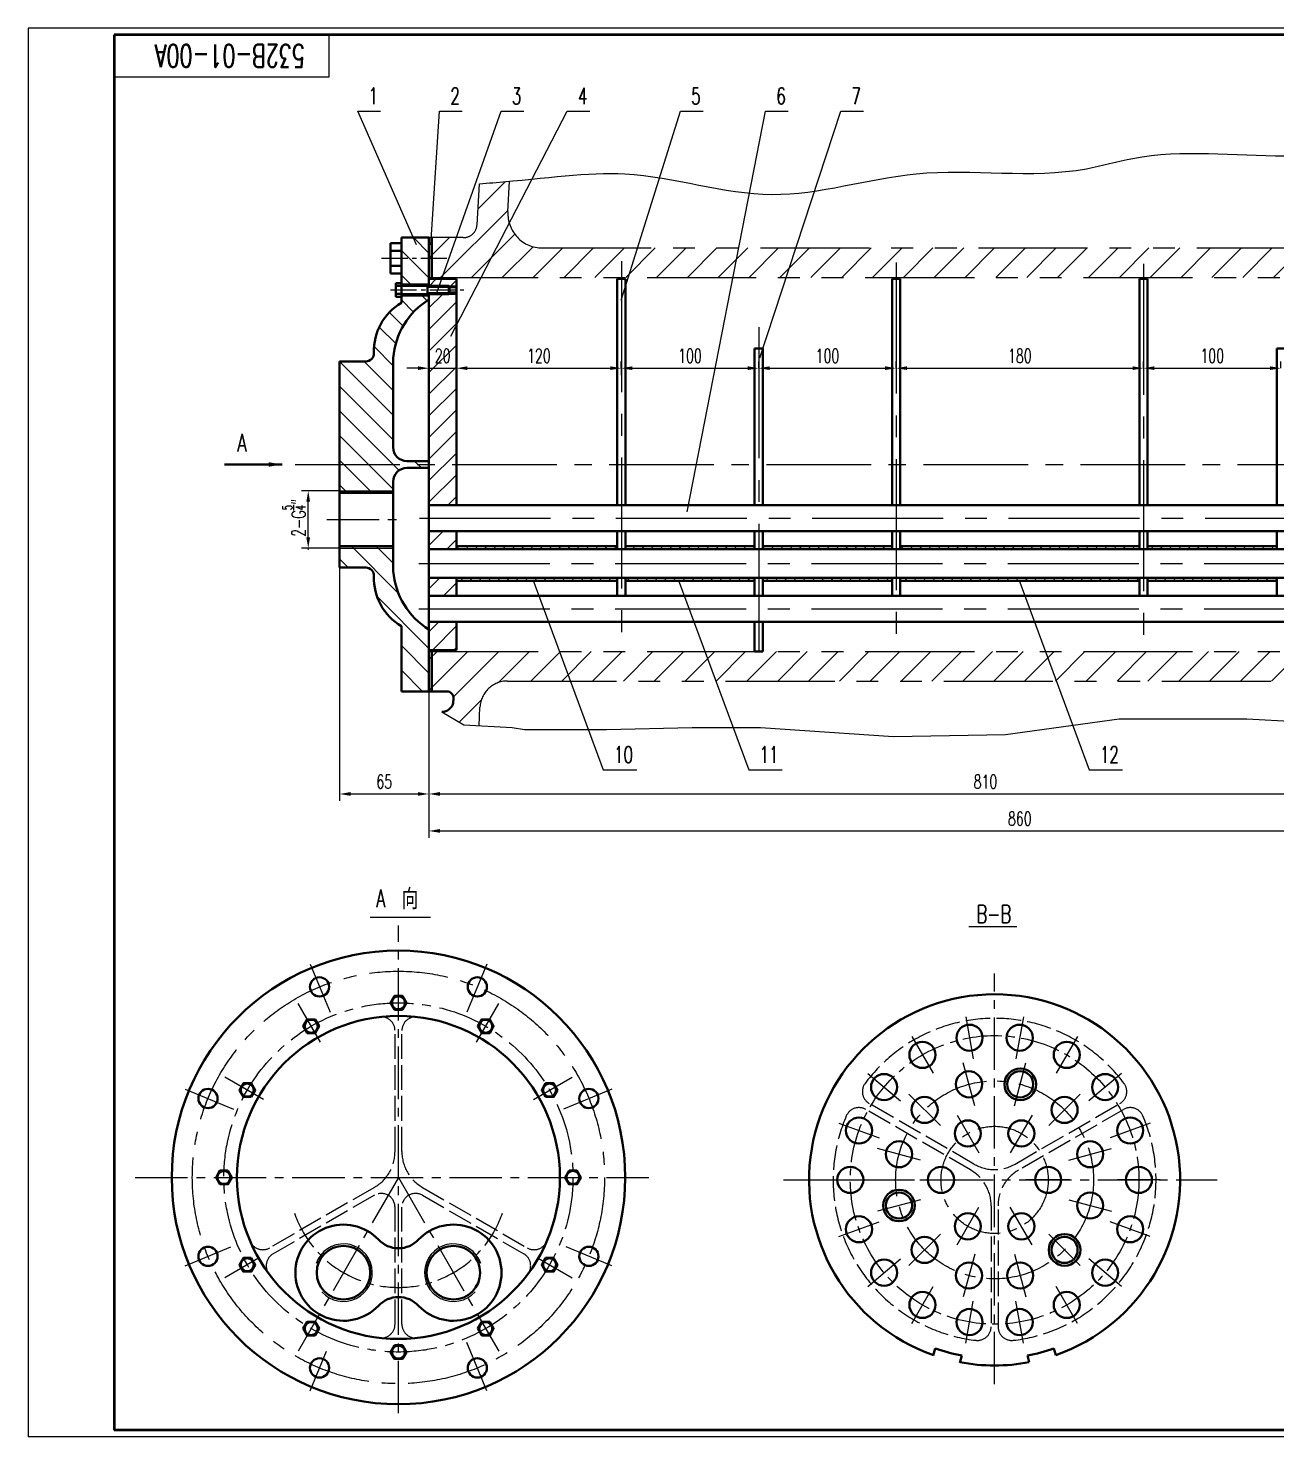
# Model space of a CAD drawing. Header units: millimetres. Extents: x 36544 to 37993, y 6966 to 7990.
# Drawn here: x 36544 to 37453, y 6966 to 7990 of the extents above; entities that cross this region are included whole.
import ezdxf

# ---------------------------------------------------------------- set-up
doc = ezdxf.new("R2010")
doc.units = ezdxf.units.MM
doc.header["$LTSCALE"] = 5
for name, pattern in [('ACAD_ISO02W100', [15, 12, -3]), ('CENTER2', [28.575, 19.05, -3.175, 3.175, -3.175]), ('PHANTOM2', [31.75, 15.875, -3.175, 3.175, -3.175, 3.175, -3.175])]:
    doc.linetypes.add(name, pattern=pattern)
doc.layers.get('0').update_dxf_attribs({"lineweight": 35})
for name, color, linetype, lineweight in [('双点划线', 4, 'PHANTOM2', 15), ('标注线', 5, 'Continuous', 15), ('点划线', 1, 'CENTER2', 15), ('细实线', 6, 'Continuous', 15), ('虚线', 3, 'ACAD_ISO02W100', 15)]:
    doc.layers.add(name, color=color, linetype=linetype, lineweight=lineweight)
doc.styles.get("Standard").update_dxf_attribs({"font": 'romans.shx', "width": 0.67})
doc.dimstyles.new('ISO-25', dxfattribs={"dimtxt": 10, "dimasz": 8, "dimexe": 5, "dimexo": 0, "dimgap": 4, "dimtad": 1, "dimdsep": 46, "dimtxsty": 'Standard', "dimcen": 2.5, "dimclrd": 256, "dimclre": 256, "dimclrt": 256, "dimadec": 0, "dimazin": 0, "dimtfac": 1, "dimtmove": 0, "dimatfit": 3, "dimfxl": 0, "dimlwd": -1, "dimlwe": -1, "dimarcsym": 0})
pattern_1 = [(315, (-581.025, -520.3294), (3.36759605, 3.36759605), [])]
pattern_2 = [(45, (-680.034, -435.316), (-7.857724, 7.857724), [])]

# ---------------------------------------------------------------- blocks, each defined once
blk = doc.blocks.new('*D29')
at = {"layer": 'Defpoints', "color": 0}
for p in [(36835.6, 7740.8), (36855.6, 7742.8), (36855.6, 7742.8)]:
    blk.add_point(p, dxfattribs=at)
at = {"layer": '标注线'}
for p, q in [((36835.6, 7740.8), (36835.6, 7747.8)), ((36855.6, 7742.8), (36855.6, 7747.8)), ((36827.6, 7742.8), (36819.6, 7742.8)), ((36835.6, 7742.8), (36855.6, 7742.8)), ((36863.6, 7742.8), (36871.6, 7742.8))]:
    blk.add_line(p, q, dxfattribs=at)
for points in [[(36827.6, 7744.2), (36827.6, 7741.5), (36835.6, 7742.8)], [(36863.6, 7744.2), (36863.6, 7741.5), (36855.6, 7742.8)]]:
    blk.add_solid(points, dxfattribs=at)
at = {"layer": '标注线', "insert": (36845.6, 7751.8), "char_height": 10, "attachment_point": 5}
blk.add_mtext('20', dxfattribs=at)
blk = doc.blocks.new('*D30')
at = {"layer": 'Defpoints', "color": 0}
for p in [(36855.6, 7742.8), (36975.6, 7742.8), (36975.6, 7742.8)]:
    blk.add_point(p, dxfattribs=at)
at = {"layer": '标注线'}
for p, q in [((36855.6, 7742.8), (36855.6, 7747.8)), ((36975.6, 7742.8), (36975.6, 7747.8)), ((36863.6, 7742.8), (36967.6, 7742.8))]:
    blk.add_line(p, q, dxfattribs=at)
for points in [[(36863.6, 7744.2), (36863.6, 7741.5), (36855.6, 7742.8)], [(36967.6, 7744.2), (36967.6, 7741.5), (36975.6, 7742.8)]]:
    blk.add_solid(points, dxfattribs=at)
at = {"layer": '标注线', "insert": (36915.6, 7751.8), "char_height": 10, "attachment_point": 5}
blk.add_mtext('120', dxfattribs=at)
blk = doc.blocks.new('*D31')
at = {"layer": 'Defpoints', "color": 0}
for p in [(36975.6, 7742.8), (37075.6, 7742.8), (37075.6, 7742.8)]:
    blk.add_point(p, dxfattribs=at)
at = {"layer": '标注线'}
for p, q in [((37075.6, 7742.8), (37075.6, 7747.8)), ((36975.6, 7742.8), (36975.6, 7737.8)), ((36983.6, 7742.8), (37067.6, 7742.8))]:
    blk.add_line(p, q, dxfattribs=at)
for points in [[(36983.6, 7744.2), (36983.6, 7741.5), (36975.6, 7742.8)], [(37067.6, 7744.2), (37067.6, 7741.5), (37075.6, 7742.8)]]:
    blk.add_solid(points, dxfattribs=at)
at = {"layer": '标注线', "insert": (37025.6, 7751.8), "char_height": 10, "attachment_point": 5}
blk.add_mtext('100', dxfattribs=at)
blk = doc.blocks.new('*D32')
at = {"layer": 'Defpoints', "color": 0}
for p in [(37075.6, 7742.8), (37175.6, 7742.8), (37175.6, 7742.8)]:
    blk.add_point(p, dxfattribs=at)
at = {"layer": '标注线'}
for p, q in [((37075.6, 7742.8), (37075.6, 7747.8)), ((37083.6, 7742.8), (37167.6, 7742.8)), ((37175.6, 7742.8), (37175.6, 7737.8))]:
    blk.add_line(p, q, dxfattribs=at)
for points in [[(37083.6, 7744.2), (37083.6, 7741.5), (37075.6, 7742.8)], [(37167.6, 7744.2), (37167.6, 7741.5), (37175.6, 7742.8)]]:
    blk.add_solid(points, dxfattribs=at)
at = {"layer": '标注线', "insert": (37125.6, 7751.8), "char_height": 10, "attachment_point": 5}
blk.add_mtext('100', dxfattribs=at)
blk = doc.blocks.new('*D33')
at = {"layer": 'Defpoints', "color": 0}
for p in [(37175.6, 7742.8), (37355.6, 7742.8), (37355.6, 7742.8)]:
    blk.add_point(p, dxfattribs=at)
at = {"layer": '标注线'}
for p, q in [((37175.6, 7742.8), (37175.6, 7747.8)), ((37355.6, 7742.8), (37355.6, 7747.8)), ((37183.6, 7742.8), (37347.6, 7742.8))]:
    blk.add_line(p, q, dxfattribs=at)
for points in [[(37183.6, 7744.2), (37183.6, 7741.5), (37175.6, 7742.8)], [(37347.6, 7744.2), (37347.6, 7741.5), (37355.6, 7742.8)]]:
    blk.add_solid(points, dxfattribs=at)
at = {"layer": '标注线', "insert": (37265.6, 7751.8), "char_height": 10, "attachment_point": 5}
blk.add_mtext('180', dxfattribs=at)
blk = doc.blocks.new('*D34')
at = {"layer": 'Defpoints', "color": 0}
for p in [(37355.6, 7742.8), (37455.6, 7742.8), (37455.6, 7742.8)]:
    blk.add_point(p, dxfattribs=at)
at = {"layer": '标注线'}
for p, q in [((37455.6, 7742.8), (37455.6, 7747.8)), ((37355.6, 7742.8), (37355.6, 7737.8)), ((37363.6, 7742.8), (37447.6, 7742.8))]:
    blk.add_line(p, q, dxfattribs=at)
for points in [[(37363.6, 7744.2), (37363.6, 7741.5), (37355.6, 7742.8)], [(37447.6, 7744.2), (37447.6, 7741.5), (37455.6, 7742.8)]]:
    blk.add_solid(points, dxfattribs=at)
at = {"layer": '标注线', "insert": (37405.6, 7751.8), "char_height": 10, "attachment_point": 5}
blk.add_mtext('100', dxfattribs=at)
blk = doc.blocks.new('*D40')
at = {"layer": 'Defpoints', "color": 0}
for p in [(36747.8, 7653.7), (36770.6, 7653.7), (36770.6, 7611.8)]:
    blk.add_point(p, dxfattribs=at)
at = {"layer": '标注线'}
for p, q in [((36770.6, 7653.7), (36742.8, 7653.7)), ((36747.8, 7619.8), (36747.8, 7645.7)), ((36770.6, 7611.8), (36742.8, 7611.8))]:
    blk.add_line(p, q, dxfattribs=at)
for points in [[(36746.4, 7645.7), (36749.1, 7645.7), (36747.8, 7653.7)], [(36746.4, 7619.8), (36749.1, 7619.8), (36747.8, 7611.8)]]:
    blk.add_solid(points, dxfattribs=at)
at = {"layer": '标注线', "insert": (36743.1, 7611.5), "char_height": 10, "attachment_point": 5, "rotation": 90}
blk.add_mtext('.', dxfattribs=at)
blk = doc.blocks.new('*D41')
at = {"layer": 'Defpoints', "color": 0}
for p in [(36770.6, 7597.8), (36835.6, 7507.8), (36835.6, 7433.1)]:
    blk.add_point(p, dxfattribs=at)
at = {"layer": '标注线'}
for p, q in [((36770.6, 7597.8), (36770.6, 7428.1)), ((36835.6, 7507.8), (36835.6, 7428.1)), ((36778.6, 7433.1), (36827.6, 7433.1))]:
    blk.add_line(p, q, dxfattribs=at)
for points in [[(36778.6, 7434.5), (36778.6, 7431.8), (36770.6, 7433.1)], [(36827.6, 7434.5), (36827.6, 7431.8), (36835.6, 7433.1)]]:
    blk.add_solid(points, dxfattribs=at)
at = {"layer": '标注线', "insert": (36803.1, 7442.1), "char_height": 10, "attachment_point": 5}
blk.add_mtext('65', dxfattribs=at)
blk = doc.blocks.new('*D42')
at = {"layer": 'Defpoints', "color": 0}
for p in [(37645.6, 7537.8), (36835.6, 7507.8), (37645.6, 7433.1)]:
    blk.add_point(p, dxfattribs=at)
at = {"layer": '标注线'}
for p, q in [((37645.6, 7537.8), (37645.6, 7428.1)), ((36835.6, 7507.8), (36835.6, 7428.1)), ((36843.6, 7433.1), (37637.6, 7433.1))]:
    blk.add_line(p, q, dxfattribs=at)
for points in [[(36843.6, 7434.5), (36843.6, 7431.8), (36835.6, 7433.1)], [(37637.6, 7434.5), (37637.6, 7431.8), (37645.6, 7433.1)]]:
    blk.add_solid(points, dxfattribs=at)
at = {"layer": '标注线', "insert": (37240.6, 7442.1), "char_height": 10, "attachment_point": 5}
blk.add_mtext('810', dxfattribs=at)
blk = doc.blocks.new('*D44')
at = {"layer": 'Defpoints', "color": 0}
for p in [(37695.6, 7507.8), (36835.6, 7428.1), (37695.6, 7406.2)]:
    blk.add_point(p, dxfattribs=at)
at = {"layer": '标注线'}
for p, q in [((37695.6, 7507.8), (37695.6, 7401.2)), ((36835.6, 7428.1), (36835.6, 7401.2)), ((36843.6, 7406.2), (37687.6, 7406.2))]:
    blk.add_line(p, q, dxfattribs=at)
for points in [[(36843.6, 7407.6), (36843.6, 7404.9), (36835.6, 7406.2)], [(37687.6, 7407.6), (37687.6, 7404.9), (37695.6, 7406.2)]]:
    blk.add_solid(points, dxfattribs=at)
at = {"layer": '标注线', "insert": (37265.6, 7415.2), "char_height": 10, "attachment_point": 5}
blk.add_mtext('860', dxfattribs=at)

msp = doc.modelspace()

# ---------------------------------------------------------------- hatches: boundary and pattern name
h = msp.add_hatch(color=256)
h.paths.add_polyline_path([(36837.628, 7837.77), (36835.628, 7837.77), (36835.628, 7822.77), (36837.628, 7822.77)])
h.paths.add_polyline_path([(36835.628, 7808.77), (36837.628, 7808.77), (36837.628, 7822.77), (36835.628, 7822.77)])
msp.add_hatch(color=256).paths.add_polyline_path([(36837.628, 7536.77), (36835.628, 7536.77), (36835.628, 7507.77), (36837.628, 7507.77)])
at = {"layer": '双点划线', "ltscale": 0.15}
h = msp.add_hatch(dxfattribs=at)
h.set_pattern_fill('LINE', color=256, scale=5, angle=45, style=0)
h.set_pattern_definition([(45, (-581.025, -520.33), (-11.22532, 11.22532), [])])
edge = h.paths.add_edge_path()
edge.add_line((36835.628, 7808.77), (37695.628, 7808.77))
edge.add_line((37695.628, 7808.77), (37695.628, 7837.77))
edge.add_line((37695.628, 7837.77), (37670.634, 7837.77))
edge.add_arc((37670.634, 7847.77), 10, 183.403733, 270, ccw=False)
edge.add_line((37660.651, 7847.177), (37659.259, 7870.59))
edge.add_spline(control_points=[(37659.259, 7870.59), (37652.257, 7868.564), (37645.06, 7867.138), (37637.83, 7866.666), (37637.656, 7866.655)], knot_values=[889.28669801, 889.28669801, 889.28669801, 889.28669801, 911.54634945, 912.09510029, 912.09510029, 912.09510029, 912.09510029], degree=3, periodic=0)
edge.add_line((37637.656, 7866.655), (37638.16, 7856.51))
edge.add_arc((37613.191, 7855.27), 25, -90, 2.842138, ccw=False)
edge.add_line((37613.191, 7830.27), (36918.065, 7830.27))
edge.add_arc((36918.065, 7855.27), 25, 177.157862, 270, ccw=False)
edge.add_line((36893.096, 7856.51), (36894.201, 7878.769))
edge.add_spline(control_points=[(36894.201, 7878.769), (36890.293, 7878.413), (36883.09, 7877.79), (36875.481, 7877.222), (36872.378, 7876.998)], knot_values=[134.18456205, 134.18456205, 134.18456205, 134.18456205, 142.71674864, 149.4651444, 149.4651444, 149.4651444, 149.4651444], degree=3, periodic=0)
edge.add_line((36872.378, 7876.998), (36870.605, 7847.177))
edge.add_arc((36860.622, 7847.77), 10, 270, 356.596267, ccw=False)
edge.add_line((36860.622, 7837.77), (36835.628, 7837.77))
edge.add_line((36835.628, 7837.77), (36835.628, 7808.77))
h.paths.add_polyline_path([(36845.092, 7492.812), (36861.112, 7483.307), (36872.096, 7482.697), (36872.77, 7496.262, -0.3997582), (36892.745, 7515.27), (37240.628, 7515.27), (37240.628, 7536.77), (36835.628, 7536.77), (36835.628, 7507.77), (36848.501, 7507.77, -0.4288182), (36853.495, 7502.522), (36853.346, 7499.522, -0.35333176)])
h.paths.add_polyline_path([(37656.529, 7486.513), (37657.432, 7486.451), (37682.772, 7494.772, -0.39216444), (37677.91, 7499.522), (37677.761, 7502.522, -0.4288182), (37682.755, 7507.77), (37695.628, 7507.77), (37695.628, 7536.77), (37240.628, 7536.77), (37240.628, 7515.27), (37636.069, 7515.27, -0.3997582), (37656.045, 7496.262)])
at = {"layer": '细实线'}
h = msp.add_hatch(dxfattribs=at)
h.set_pattern_fill('LINE', color=256, scale=4, angle=315, style=0)
h.set_pattern_definition([(315, (-581.025, -520.33), (8.980256, 8.980256), [])])
h.paths.add_polyline_path([(36835.628, 7837.77), (36815.628, 7837.77), (36815.628, 7822.77), (36835.628, 7822.77)])
h.paths.add_polyline_path([(36835.628, 7822.77), (36815.628, 7822.77), (36815.628, 7803.77), (36835.628, 7803.77)])
h.paths.add_polyline_path([(36809.628, 7750.27, -0.239449), (36835.628, 7792.77), (36835.628, 7795.77), (36815.628, 7795.77), (36815.628, 7790.27, 0.27899553), (36795.618, 7754.01, -0.42594759), (36789.623, 7747.77), (36770.628, 7747.77), (36770.628, 7672.77), (36835.628, 7672.77), (36835.628, 7675.27), (36819.628, 7675.27, -0.41421356), (36809.628, 7685.27)])
h.paths.add_polyline_path([(36819.628, 7670.27), (36835.628, 7670.27), (36835.628, 7672.77), (36770.628, 7672.77), (36770.628, 7653.726), (36809.628, 7653.726), (36809.628, 7660.27, -0.41421356)])
h.paths.add_polyline_path([(36809.628, 7653.726), (36770.628, 7653.726), (36770.628, 7652.247), (36809.628, 7652.247)])
h.paths.add_polyline_path([(36809.628, 7613.293), (36770.628, 7613.293), (36770.628, 7611.814), (36809.628, 7611.814)])
h.paths.add_polyline_path([(36809.628, 7595.27), (36809.628, 7611.814), (36770.628, 7611.814), (36770.628, 7597.77), (36789.623, 7597.77, -0.42594759), (36795.618, 7591.531, 0.27899553), (36815.628, 7555.27), (36815.628, 7507.77), (36835.628, 7507.77), (36835.628, 7536.77), (36835.628, 7552.77, -0.239449)])
h.paths.add_polyline_path([(37665.628, 7807.77), (37645.628, 7807.77), (37645.628, 7803.77), (37665.628, 7803.77)])
h.paths.add_polyline_path([(37665.628, 7791.924), (37665.628, 7795.77), (37645.628, 7795.77), (37645.628, 7792.609, -0.28778219), (37673.628, 7742.613), (37673.628, 7685.27, -0.41421356), (37663.628, 7675.27), (37645.628, 7675.27), (37645.628, 7672.77), (37685.628, 7672.77), (37685.628, 7752.218, 0.267235), (37668.021, 7787.249, -0.28373707)])
h.paths.add_polyline_path([(37685.628, 7672.77), (37645.628, 7672.77), (37645.628, 7670.27), (37663.628, 7670.27, -0.41421356), (37673.628, 7660.27), (37673.628, 7602.928, -0.28778219), (37645.628, 7552.932), (37645.628, 7541.77), (37665.628, 7541.77), (37665.628, 7553.767, -0.28373707), (37668.021, 7558.442, 0.267235), (37685.628, 7593.473)])
h = msp.add_hatch(dxfattribs=at)
h.set_pattern_fill('LINE', color=256, scale=3.5, angle=45, style=0)
h.set_pattern_definition(pattern_2)
h.paths.add_polyline_path([(36850.128, 7802.77), (36855.628, 7802.77), (36855.628, 7807.77), (36835.628, 7807.77), (36835.628, 7802.77)])
h.paths.add_polyline_path([(36835.628, 7672.77), (36855.628, 7672.77), (36855.628, 7796.77), (36835.628, 7796.77)])
h.paths.add_polyline_path([(36835.628, 7672.77), (36835.628, 7643.27), (36855.628, 7643.27), (36855.628, 7672.77)])
h.paths.add_polyline_path([(36837.704, 7759.34), (36853.552, 7759.34), (36853.552, 7744.34), (36837.704, 7744.34)], flags=24)
h = msp.add_hatch(dxfattribs=at)
h.set_pattern_fill('LINE', color=256, scale=3.5, angle=45, style=0)
h.set_pattern_definition(pattern_2)
h.paths.add_polyline_path([(36835.628, 7624.27), (36835.628, 7611.27), (36855.628, 7611.27), (36855.628, 7624.27)])
h.paths.add_polyline_path([(37625.628, 7672.77), (37645.628, 7672.77), (37645.628, 7796.77), (37625.628, 7796.77)])
h.paths.add_polyline_path([(37625.628, 7807.77), (37625.628, 7802.77), (37643.628, 7802.77), (37643.628, 7807.77)])
h.paths.add_polyline_path([(37627.704, 7759.34), (37643.552, 7759.34), (37643.552, 7744.34), (37627.704, 7744.34)], flags=24)
h = msp.add_hatch(dxfattribs=at)
h.set_pattern_fill('LINE', color=256, scale=1.5, angle=315, style=0)
h.set_pattern_definition(pattern_1)
h.paths.add_polyline_path([(36972.628, 7613.27), (36855.628, 7613.27), (36855.628, 7611.27), (36972.628, 7611.27)])
h.paths.add_polyline_path([(36972.628, 7590.27), (36855.628, 7590.27), (36855.628, 7588.27), (36972.628, 7588.27)])
h = msp.add_hatch(dxfattribs=at)
h.set_pattern_fill('LINE', color=256, scale=1.5, angle=315, style=0)
h.set_pattern_definition(pattern_1)
h.paths.add_polyline_path([(37072.628, 7613.27), (36978.628, 7613.27), (36978.628, 7611.27), (37072.628, 7611.27)])
h.paths.add_polyline_path([(37072.628, 7590.27), (36978.628, 7590.27), (36978.628, 7588.27), (37072.628, 7588.27)])
h.paths.add_polyline_path([(37172.628, 7613.27), (37078.628, 7613.27), (37078.628, 7611.27), (37172.628, 7611.27)])
h.paths.add_polyline_path([(37172.628, 7590.27), (37078.628, 7590.27), (37078.628, 7588.27), (37172.628, 7588.27)])
h = msp.add_hatch(dxfattribs=at)
h.set_pattern_fill('LINE', color=256, scale=1.5, angle=315, style=0)
h.set_pattern_definition(pattern_1)
h.paths.add_polyline_path([(37240.628, 7613.27), (37178.628, 7613.27), (37178.628, 7611.27), (37240.628, 7611.27)])
h.paths.add_polyline_path([(37352.628, 7613.27), (37240.628, 7613.27), (37240.628, 7611.27), (37352.628, 7611.27)])
h.paths.add_polyline_path([(37352.628, 7590.27), (37240.628, 7590.27), (37240.628, 7588.27), (37352.628, 7588.27)])
h.paths.add_polyline_path([(37240.628, 7590.27), (37178.628, 7590.27), (37178.628, 7588.27), (37240.628, 7588.27)])
h = msp.add_hatch(dxfattribs=at)
h.set_pattern_fill('LINE', color=256, scale=1.5, angle=315, style=0)
h.set_pattern_definition(pattern_1)
h.paths.add_polyline_path([(37452.628, 7613.27), (37358.628, 7613.27), (37358.628, 7611.27), (37452.628, 7611.27)])
h.paths.add_polyline_path([(37452.628, 7590.27), (37358.628, 7590.27), (37358.628, 7588.27), (37452.628, 7588.27)])
h.paths.add_polyline_path([(37552.628, 7613.27), (37458.628, 7613.27), (37458.628, 7611.27), (37552.628, 7611.27)])
h.paths.add_polyline_path([(37552.628, 7590.27), (37458.628, 7590.27), (37458.628, 7588.27), (37552.628, 7588.27)])
h.paths.add_polyline_path([(37625.628, 7590.27), (37558.628, 7590.27), (37558.628, 7588.27), (37625.628, 7588.27)])
h.paths.add_polyline_path([(37625.628, 7613.27), (37558.628, 7613.27), (37558.628, 7611.27), (37625.628, 7611.27)])
h = msp.add_hatch(dxfattribs=at)
h.set_pattern_fill('LINE', color=256, scale=3.5, angle=45, style=0)
h.set_pattern_definition(pattern_2)
h.paths.add_polyline_path([(36855.628, 7590.27), (36835.628, 7590.27), (36835.628, 7577.27), (36855.628, 7577.27)])
h.paths.add_polyline_path([(36855.628, 7558.27), (36835.628, 7558.27), (36835.628, 7537.77), (36855.628, 7537.77)])

# ---------------------------------------------------------------- linework, layer by layer
for p, q in [((36807.628, 7811.77), (36807.628, 7833.77)), ((36807.628, 7828.27), (36815.628, 7828.27)), ((36815.628, 7837.77), (36835.628, 7837.77)), ((36815.628, 7790.27), (36815.628, 7837.77)), ((36835.628, 7837.77), (36835.628, 7802.77)), ((36835.628, 7837.77), (36835.628, 7808.77)), ((36837.628, 7837.77), (36837.628, 7808.77)), ((36807.628, 7817.27), (36815.628, 7817.27)), ((36855.628, 7807.77), (36855.628, 7643.27)), ((36972.628, 7807.77), (36972.628, 7643.27)), ((36972.628, 7807.77), (36978.628, 7807.77)), ((36978.628, 7807.77), (36978.628, 7643.27)), ((37172.628, 7807.77), (37178.628, 7807.77)), ((37172.628, 7807.77), (37172.628, 7643.27)), ((37178.628, 7807.77), (37178.628, 7643.27)), ((37352.628, 7807.77), (37352.628, 7643.27)), ((37352.628, 7807.77), (37358.628, 7807.77)), ((37358.628, 7807.77), (37358.628, 7643.27)), ((36811.628, 7794.77), (36811.628, 7804.77)), ((36811.628, 7802.645), (36815.628, 7802.645)), ((36815.628, 7803.77), (36835.628, 7803.77)), ((36834.628, 7796.77), (36834.628, 7802.77)), ((36850.128, 7802.77), (36850.628, 7802.27)), ((36850.128, 7802.77), (36850.128, 7796.77)), ((36850.628, 7797.27), (36850.628, 7802.27)), ((36811.628, 7796.895), (36815.628, 7796.895)), ((36815.628, 7795.77), (36835.628, 7795.77)), ((36835.628, 7507.77), (36835.628, 7796.77)), ((36850.128, 7796.77), (36850.628, 7797.27)), ((37072.628, 7757.194), (37078.628, 7757.194)), ((37072.628, 7757.194), (37072.628, 7643.27)), ((37078.628, 7757.194), (37078.628, 7643.27)), ((37452.628, 7757.194), (37452.628, 7643.27)), ((37452.628, 7757.194), (37458.628, 7757.194)), ((36770.628, 7747.77), (36789.623, 7747.77)), ((36770.628, 7597.77), (36770.628, 7747.77)), ((36809.628, 7595.27), (36809.628, 7660.27)), ((36770.628, 7652.247), (36809.628, 7652.247)), ((36855.628, 7624.27), (36855.628, 7611.27)), ((36972.628, 7624.27), (36972.628, 7611.27)), ((36978.628, 7624.27), (36978.628, 7611.27)), ((37072.628, 7624.27), (37072.628, 7611.27)), ((37078.628, 7624.27), (37078.628, 7611.27)), ((37172.628, 7624.27), (37172.628, 7611.27)), ((37178.628, 7624.27), (37178.628, 7611.27)), ((37352.628, 7624.27), (37352.628, 7611.27)), ((37358.628, 7624.27), (37358.628, 7611.27)), ((37452.628, 7624.27), (37452.628, 7611.27)), ((36770.628, 7613.293), (36809.628, 7613.293)), ((36770.628, 7597.77), (36789.623, 7597.77)), ((36855.628, 7590.27), (36855.628, 7577.27)), ((36972.628, 7590.27), (36972.628, 7577.27)), ((36978.628, 7590.27), (36978.628, 7577.27)), ((37072.628, 7590.27), (37072.628, 7577.27)), ((37078.628, 7590.27), (37078.628, 7577.27)), ((37172.628, 7590.27), (37172.628, 7577.27)), ((37178.628, 7590.27), (37178.628, 7577.27)), ((37352.628, 7590.27), (37352.628, 7577.27)), ((37358.628, 7590.27), (37358.628, 7577.27)), ((37452.628, 7590.27), (37452.628, 7577.27)), ((36815.628, 7507.77), (36815.628, 7555.27)), ((36855.628, 7558.27), (36855.628, 7537.77)), ((37072.628, 7558.27), (37072.628, 7536.77)), ((37078.628, 7558.27), (37078.628, 7536.77)), ((36835.628, 7536.77), (36835.628, 7507.77)), ((36837.628, 7507.77), (36837.628, 7536.77)), ((37072.628, 7536.77), (37078.628, 7536.77)), ((36815.628, 7507.77), (36835.628, 7507.77)), ((36848.501, 7507.77), (36835.628, 7507.77)), ((36853.346, 7499.522), (36853.495, 7502.522)), ((37204.033, 7029.798), (37202.639, 7024.597)), ((37290.445, 7029.798), (37291.743, 7024.955)), ((37223.351, 7024.622), (37221.958, 7019.42)), ((37271.126, 7024.622), (37272.424, 7019.779))]:
    msp.add_line(p, q)
at = {"ltscale": 0.2}
for p, q in [((36807.628, 7833.77), (36815.628, 7833.77)), ((36807.628, 7811.77), (36815.628, 7811.77))]:
    msp.add_line(p, q, dxfattribs=at)
at = {"ltscale": 0.4}
for p, q in [((36835.628, 7807.77), (36855.628, 7807.77)), ((36819.628, 7675.27), (36835.628, 7675.27)), ((36819.628, 7670.27), (36835.628, 7670.27)), ((36835.628, 7537.77), (36855.628, 7537.77))]:
    msp.add_line(p, q, dxfattribs=at)
at = {"ltscale": 0.3}
for p, q in [((36811.628, 7804.77), (36815.628, 7804.77)), ((36815.628, 7802.77), (36850.128, 7802.77)), ((36850.628, 7801.77), (36855.628, 7801.77)), ((36850.628, 7797.77), (36855.628, 7797.77)), ((36811.628, 7794.77), (36815.628, 7794.77)), ((36815.628, 7796.77), (36850.128, 7796.77)), ((36809.628, 7750.27), (36809.628, 7685.27)), ((36835.628, 7643.27), (37645.628, 7643.27)), ((36835.628, 7624.27), (37645.628, 7624.27)), ((36855.628, 7613.27), (36972.628, 7613.27)), ((36978.628, 7613.27), (37072.628, 7613.27)), ((37078.628, 7613.27), (37172.628, 7613.27)), ((37178.628, 7613.27), (37352.628, 7613.27)), ((37358.628, 7613.27), (37452.628, 7613.27)), ((36835.628, 7611.27), (37645.628, 7611.27)), ((36835.628, 7590.27), (37645.628, 7590.27)), ((36855.628, 7588.27), (36972.628, 7588.27)), ((36978.628, 7588.27), (37072.628, 7588.27)), ((37078.628, 7588.27), (37172.628, 7588.27)), ((37178.628, 7588.27), (37352.628, 7588.27)), ((37358.628, 7588.27), (37452.628, 7588.27)), ((36835.628, 7577.27), (37645.628, 7577.27)), ((36835.628, 7558.27), (37645.628, 7558.27))]:
    msp.add_line(p, q, dxfattribs=at)
for points in [[(36810.562, 7276.223), (36807.687, 7281.203), (36810.562, 7286.183), (36816.312, 7286.183), (36819.187, 7281.203), (36816.312, 7276.223)], [(36752.812, 7259.209), (36755.687, 7264.188), (36752.812, 7269.168), (36747.062, 7269.168), (36744.187, 7264.188), (36747.062, 7259.209)], [(36874.062, 7259.209), (36871.187, 7264.188), (36874.062, 7269.168), (36879.812, 7269.168), (36882.687, 7264.188), (36879.812, 7259.209)], [(36706.327, 7212.723), (36709.202, 7217.703), (36706.327, 7222.683), (36700.577, 7222.683), (36697.702, 7217.703), (36700.577, 7212.723)], [(36920.547, 7212.723), (36917.672, 7217.703), (36920.547, 7222.683), (36926.297, 7222.683), (36929.172, 7217.703), (36926.297, 7212.723)], [(36689.312, 7159.183), (36692.187, 7154.203), (36689.312, 7149.223), (36683.562, 7149.223), (36680.687, 7154.203), (36683.562, 7159.183)], [(36937.562, 7159.183), (36934.687, 7154.203), (36937.562, 7149.223), (36943.312, 7149.223), (36946.187, 7154.203), (36943.312, 7159.183)], [(36706.327, 7095.683), (36709.202, 7090.703), (36706.327, 7085.723), (36700.577, 7085.723), (36697.702, 7090.703), (36700.577, 7095.683)], [(36920.547, 7095.683), (36917.672, 7090.703), (36920.547, 7085.723), (36926.297, 7085.723), (36929.172, 7090.703), (36926.297, 7095.683)], [(36752.812, 7049.197), (36755.687, 7044.218), (36752.812, 7039.238), (36747.062, 7039.238), (36744.187, 7044.218), (36747.062, 7049.197)], [(36874.062, 7049.197), (36871.187, 7044.218), (36874.062, 7039.238), (36879.812, 7039.238), (36882.687, 7044.218), (36879.812, 7049.197)], [(36810.562, 7032.183), (36807.687, 7027.203), (36810.562, 7022.223), (36816.312, 7022.223), (36819.187, 7027.203), (36816.312, 7032.183)]]:
    msp.add_lwpolyline(points, close=True)
for centre, radius in [((36813.437, 7154.203), 165), ((36756.034, 7292.785), 7), ((36870.839, 7292.785), 7), ((36813.437, 7281.203), 4.727), ((36813.437, 7154.203), 117.5), ((36749.937, 7264.188), 4.727), ((36876.937, 7264.188), 4.727), ((37229.006, 7255.813), 9.5), ((37265.472, 7255.813), 9.5), ((37194.739, 7243.341), 9.5), ((37299.739, 7243.341), 9.5), ((37166.804, 7219.901), 9.5), ((37228.604, 7221.955), 9.5), ((37265.874, 7221.955), 11.5), ((37265.874, 7221.955), 9.5), ((37327.673, 7219.901), 9.5), ((36674.855, 7211.605), 7), ((36703.452, 7217.703), 4.727), ((36923.422, 7217.703), 4.727), ((36952.019, 7211.605), 7), ((37196.327, 7203.32), 9.5), ((37298.151, 7203.32), 9.5), ((37148.571, 7188.321), 9.5), ((37227.739, 7186.184), 9.5), ((37266.739, 7186.184), 9.5), ((37345.907, 7188.321), 9.5), ((37177.692, 7171.044), 9.5), ((37316.785, 7171.044), 9.5), ((36686.437, 7154.203), 4.727), ((36940.437, 7154.203), 4.727), ((37142.239, 7152.409), 9.5), ((37208.239, 7152.409), 9.5), ((37286.239, 7152.409), 9.5), ((37352.239, 7152.409), 9.5), ((37177.692, 7133.774), 11.5), ((37177.692, 7133.774), 9.5), ((37316.785, 7133.774), 9.5), ((37148.571, 7116.496), 9.5), ((37227.739, 7118.634), 9.5), ((37266.739, 7118.634), 9.5), ((37345.907, 7116.496), 9.5), ((37196.327, 7101.497), 9.5), ((37298.151, 7101.497), 11.5), ((37298.151, 7101.497), 9.5), ((36674.855, 7096.8), 7), ((36773.437, 7084.921), 19.477), ((36853.437, 7084.921), 19.477), ((36952.019, 7096.8), 7), ((36703.452, 7090.703), 4.727), ((36923.422, 7090.703), 4.727), ((37166.804, 7084.916), 9.5), ((37228.604, 7082.862), 9.5), ((37265.874, 7082.862), 9.5), ((37327.673, 7084.916), 9.5), ((37194.739, 7061.476), 9.5), ((37299.739, 7061.476), 9.5), ((37229.006, 7049.004), 9.5), ((37265.472, 7049.004), 9.5), ((36749.937, 7044.218), 4.727), ((36876.937, 7044.218), 4.727), ((36813.437, 7027.203), 4.727), ((36756.034, 7015.621), 7), ((36870.839, 7015.621), 7)]:
    msp.add_circle(centre, radius)
for centre, radius, start, end in [((36835.586, 7755.605), 40, 119.930393, 182.285851), ((36789.623, 7753.77), 6, 270, 2.285851), ((36789.623, 7591.77), 6, 357.714149, 90), ((36864.457, 7599.61), 55, 184.525066, 238.388581), ((36835.586, 7589.936), 40, 177.714149, 240.069607), ((36848.501, 7502.77), 5, 357.157862, 90), ((36845.064, 7501.278), 8.466, 270.191621, 348.03135), ((37247.239, 7152.409), 135, 289.248023, 250.751977), ((37247.239, 7152.409), 130, 250.588274, 259.411726), ((37247.239, 7152.409), 130, 280.588274, 289.411726), ((37247.239, 7152.409), 135, 259.248023, 280.751977)]:
    msp.add_arc(centre, radius, start, end)
for centre, radius, start, end in [((36864.457, 7745.931), 55, 121.611419, 175.474934), ((36819.628, 7685.27), 10, 180, 270)]:
    msp.add_arc(centre, radius, start, end, dxfattribs=at)
at = {"ltscale": 0.4}
msp.add_arc((36819.628, 7660.27), 10, 90, 180, dxfattribs=at)
at = {"ltscale": 0.2}
for centre, radius, start, end in [((36773.437, 7084.921), 35, 43.341758, 316.658242), ((36853.437, 7084.921), 35, 223.341758, 136.658242), ((36813.437, 7122.67), 20, 223.341758, 316.658242), ((36813.437, 7047.172), 20, 43.341758, 136.658242)]:
    msp.add_arc(centre, radius, start, end, dxfattribs=at)
at = {"layer": '双点划线'}
for p, q in [((36870.605, 7847.177), (36872.378, 7876.998)), ((36893.096, 7856.51), (36894.201, 7878.769)), ((36860.622, 7837.77), (36835.628, 7837.77)), ((36918.065, 7830.27), (37613.191, 7830.27)), ((36835.628, 7808.77), (37697.628, 7808.77)), ((36835.628, 7536.77), (37697.628, 7536.77)), ((36892.745, 7515.27), (37636.069, 7515.27)), ((36872.093, 7482.627), (36872.77, 7496.262))]:
    msp.add_line(p, q, dxfattribs=at)
for centre, radius, start, end in [((36918.065, 7855.27), 25, 177.157862, 270), ((36860.622, 7847.77), 10, 270, 356.596267), ((36892.745, 7495.27), 20, 90, 177.157862)]:
    msp.add_arc(centre, radius, start, end, dxfattribs=at)
at = {"layer": '标注线'}
for p, q in [((36792.861, 7343.57), (36836.847, 7343.57)), ((37228.615, 7336.767), (37263.524, 7336.767))]:
    msp.add_line(p, q, dxfattribs=at)
for points in [[(36826.565, 7832.497), (36783.786, 7929.673), (36800.289, 7929.673)], [(36836.97, 7832.497), (36843.399, 7929.673), (36859.901, 7929.673)], [(36841.703, 7798.268), (36888.075, 7929.673), (36904.577, 7929.673)], [(36851.648, 7766.161), (36936.272, 7929.673), (36952.774, 7929.673)], [(36975.611, 7792.277), (37018.588, 7929.673), (37035.091, 7929.673)], [(37023.417, 7638.415), (37080.568, 7929.673), (37097.07, 7929.673)], [(37076.327, 7750.349), (37135.295, 7929.673), (37151.797, 7929.673)], [(36911.274, 7589.195), (36962.524, 7450.593), (36986.792, 7450.593)], [(37017.064, 7589.195), (37068.314, 7450.593), (37092.583, 7450.593)], [(37264.812, 7589.195), (37316.062, 7450.593), (37340.331, 7450.593)]]:
    msp.add_lwpolyline(points, dxfattribs=at)
at = {"layer": '点划线', "ltscale": 0.2}
for p, q in [((36801.115, 7822.77), (36849.274, 7822.77)), ((36807.633, 7799.77), (36861.004, 7799.77))]:
    msp.add_line(p, q, dxfattribs=at)
at = {"layer": '点划线'}
for p, q in [((36975.628, 7820.736), (36975.628, 7537.77)), ((37175.628, 7819.587), (37175.628, 7537.77)), ((37355.628, 7818.796), (37355.628, 7537.77)), ((37075.628, 7772.594), (37075.628, 7537.77)), ((36828.853, 7633.77), (37656.078, 7633.77)), ((36828.336, 7600.77), (37653.445, 7600.77)), ((36828.336, 7567.77), (37652.91, 7567.77)), ((36749.146, 7309.415), (36763.688, 7274.307)), ((36877.728, 7309.415), (36863.186, 7274.307)), ((36756.687, 7252.497), (36740.437, 7280.643)), ((36870.187, 7252.497), (36886.437, 7280.643)), ((37226.314, 7271.078), (37231.697, 7240.549)), ((37268.163, 7271.078), (37262.78, 7240.549)), ((37186.989, 7256.765), (37202.489, 7229.918)), ((37307.489, 7256.765), (37291.989, 7229.918)), ((37232.787, 7206.342), (37224.42, 7237.569)), ((37261.69, 7206.342), (37270.057, 7237.569)), ((36715.143, 7210.953), (36686.997, 7227.203)), ((36911.731, 7210.953), (36939.877, 7227.203)), ((37154.93, 7229.864), (37178.678, 7209.938)), ((37339.547, 7229.864), (37315.8, 7209.938)), ((36658.225, 7218.494), (36693.332, 7203.952)), ((36968.649, 7218.494), (36933.541, 7203.952)), ((37207.757, 7191.89), (37184.897, 7214.75)), ((37286.721, 7191.89), (37309.58, 7214.75)), ((37134.006, 7193.622), (37163.136, 7183.019)), ((37219.989, 7199.607), (37235.821, 7172.185)), ((37274.489, 7199.607), (37258.657, 7172.185)), ((37360.472, 7193.622), (37331.341, 7183.019)), ((37193.306, 7166.86), (37162.079, 7175.227)), ((37301.172, 7166.86), (37332.399, 7175.227)), ((37126.739, 7152.409), (37157.739, 7152.409)), ((37192.739, 7152.409), (37224.403, 7152.409)), ((37301.739, 7152.409), (37270.075, 7152.409)), ((37367.739, 7152.409), (37336.739, 7152.409)), ((37193.306, 7137.957), (37162.079, 7129.59)), ((37219.989, 7105.21), (37235.821, 7132.632)), ((37274.489, 7105.21), (37258.657, 7132.632)), ((37301.172, 7137.957), (37332.399, 7129.59)), ((37134.006, 7111.195), (37163.136, 7121.798)), ((37360.472, 7111.195), (37331.341, 7121.798)), ((37207.757, 7112.927), (37184.897, 7090.067)), ((37286.721, 7112.927), (37309.58, 7090.067)), ((36915.195, 7095.453), (36939.877, 7081.203)), ((37154.93, 7074.953), (37178.678, 7094.879)), ((37232.787, 7098.475), (37224.42, 7067.248)), ((37261.69, 7098.475), (37270.057, 7067.248)), ((37339.547, 7074.953), (37315.8, 7094.879)), ((37186.989, 7048.053), (37202.489, 7074.899)), ((37307.489, 7048.053), (37291.989, 7074.899)), ((37226.314, 7033.739), (37231.697, 7064.268)), ((37268.163, 7033.739), (37262.78, 7064.268)), ((36877.728, 6998.991), (36863.186, 7034.099)), ((36749.146, 6998.991), (36761.082, 7027.878))]:
    msp.add_line(p, q, dxfattribs=at)
at = {"layer": '点划线', "ltscale": 0.8}
msp.add_line((36738.248, 7672.77), (37698.071, 7672.77), dxfattribs=at)
at = {"layer": '点划线', "ltscale": 0.4}
for p, q in [((36761.297, 7632.77), (36817.474, 7632.77)), ((36813.437, 6982.625), (36813.437, 7337.403)), ((37247.239, 7003.812), (37247.239, 7302.628)), ((36621.91, 7154.203), (36995.523, 7154.203)), ((36813.437, 7154.203), (36740.437, 7027.763)), ((36813.437, 7154.203), (36886.437, 7027.763)), ((37093.708, 7152.409), (37409.238, 7152.409)), ((36711.679, 7095.453), (36686.997, 7081.203)), ((36915.195, 7095.453), (36939.877, 7081.203))]:
    msp.add_line(p, q, dxfattribs=at)
at = {"layer": '点划线', "ltscale": 0.6}
for p, q in [((36658.225, 7089.912), (36691.485, 7103.689)), ((36968.649, 7089.912), (36935.389, 7103.689))]:
    msp.add_line(p, q, dxfattribs=at)
msp.add_circle((36813.437, 7154.203), 150, dxfattribs=at)
at = {"layer": '点划线', "ltscale": 0.4}
for centre, radius in [((36813.437, 7154.203), 127), ((37247.239, 7152.409), 39)]:
    msp.add_circle(centre, radius, dxfattribs=at)
at = {"layer": '点划线', "ltscale": 0.3}
msp.add_circle((37247.239, 7152.409), 105, dxfattribs=at)
at = {"layer": '点划线', "ltscale": 0.5}
msp.add_circle((37247.239, 7152.409), 72, dxfattribs=at)
at = {"layer": '点划线', "ltscale": 0.3}
msp.add_arc((36813.437, 7154.203), 80, 198.912662, 341.087338, dxfattribs=at)
at = {"layer": '细实线', "lineweight": 15}
for p, q in [((36543.978, 7990.15), (36543.978, 6965.517)), ((37992.997, 7990.15), (36543.978, 7990.15)), ((37992.997, 6965.517), (36543.978, 6965.517))]:
    msp.add_line(p, q, dxfattribs=at)
at = {"layer": '细实线', "lineweight": 40}
for p, q in [((37988.113, 7985.267), (36606.477, 7985.267)), ((36606.477, 7985.267), (36606.477, 6970.401)), ((37988.113, 6970.401), (36606.477, 6970.401))]:
    msp.add_line(p, q, dxfattribs=at)
at = {"layer": '细实线', "ltscale": 0.3}
for p, q in [((36834.628, 7801.77), (36850.628, 7801.77)), ((36834.628, 7797.77), (36850.628, 7797.77)), ((36835.628, 7802.77), (36855.628, 7802.77)), ((36835.628, 7796.77), (36855.628, 7796.77))]:
    msp.add_line(p, q, dxfattribs=at)
at = {"layer": '细实线'}
for p, q in [((36770.628, 7653.726), (36809.628, 7653.726)), ((36770.628, 7611.814), (36809.628, 7611.814))]:
    msp.add_line(p, q, dxfattribs=at)
at = {"layer": '细实线', "lineweight": 20}
msp.add_line((37548.589, 6970.401), (37109.064, 6970.401), dxfattribs=at)
at = {"layer": '细实线', "lineweight": 15}
msp.add_lwpolyline([(36606.477, 7954.771), (36763.03, 7954.771), (36763.03, 7985.267)], dxfattribs=at)
at = {"layer": '细实线'}
msp.add_lwpolyline([(36845.092, 7492.812), (36861.112, 7483.307), (36896.142, 7481.362), (36905.054, 7480.09), (36964.888, 7480.09), (37027.268, 7481.362), (37076.917, 7481.362), (37173.669, 7475.002), (37255.145, 7476.274), (37337.894, 7487.723), (37430.827, 7487.723), (37573.41, 7480.09), (37620.513, 7488.995), (37657.432, 7486.451), (37682.772, 7494.772)], dxfattribs=at)
for centre, start, end in [((36773.437, 7084.921), 221.465033, 161.169466), ((36853.437, 7084.921), 18.830534, 318.534967)]:
    msp.add_arc(centre, 20.956, start, end, dxfattribs=at)
msp.add_open_spline([(36872.378, 7876.998), (36875.481, 7877.222), (36919.946, 7880.543), (36987.556, 7891.986), (37084.496, 7856.895), (37195.575, 7894.698), (37285.367, 7878.326), (37372.317, 7903.794), (37441.741, 7894.831), (37539.755, 7901.278), (37606.418, 7859.485), (37652.257, 7868.564), (37659.259, 7870.59)], degree=3, knots=[134.18456205, 134.18456205, 134.18456205, 134.18456205, 140.93295781, 223.47998543, 331.46240384, 437.58724915, 561.46454586, 596.05629813, 706.76023316, 766.82369296, 889.83544884, 912.09510029, 912.09510029, 912.09510029, 912.09510029], dxfattribs=at)
at = {"layer": '虚线', "ltscale": 0.3}
for p, q in [((36810.937, 7172.967), (36810.937, 7260.974)), ((36815.937, 7172.967), (36815.937, 7260.974)), ((37229.739, 7159.625), (37153.523, 7203.629)), ((37232.239, 7163.956), (37156.023, 7207.959)), ((37262.239, 7163.956), (37338.455, 7207.959)), ((37267.239, 7161.069), (37340.955, 7203.629)), ((36795.937, 7146.986), (36719.721, 7102.983)), ((36830.937, 7146.986), (36907.153, 7102.983)), ((36795.937, 7141.213), (36722.221, 7098.653)), ((36810.937, 7047.432), (36810.937, 7132.552)), ((36815.937, 7047.432), (36815.937, 7132.552)), ((36830.937, 7141.213), (36904.653, 7098.653)), ((37244.739, 7133.645), (37244.739, 7045.638)), ((37249.739, 7130.758), (37249.739, 7045.638))]:
    msp.add_line(p, q, dxfattribs=at)
for centre, radius, start, end in [((36800.937, 7260.974), 10, 0, 96.677405), ((36825.937, 7260.974), 10, 83.322595, 180), ((37247.239, 7152.409), 117.5, 36.677405, 143.322595), ((37161.023, 7216.619), 10, 143.322595, 240), ((37333.455, 7216.619), 10, 300, 36.677405), ((37148.523, 7194.969), 10, 60, 156.677405), ((37345.955, 7194.969), 10, 23.322595, 120), ((37247.239, 7152.409), 117.5, 156.677405, 263.322595), ((37247.239, 7152.409), 117.5, 276.677405, 23.322595), ((36780.937, 7172.967), 30, 300, 0), ((36845.937, 7172.967), 30, 180, 240), ((37247.239, 7189.936), 30, 240, 300), ((37214.739, 7133.645), 30, 360, 60), ((37279.739, 7133.645), 30, 120, 180), ((36800.937, 7132.552), 10, 0, 120), ((36825.937, 7132.552), 10, 60, 180), ((36912.153, 7111.643), 10, 240, 336.677405), ((36899.653, 7089.992), 10, 323.322595, 60)]:
    msp.add_arc(centre, radius, start, end, dxfattribs=at)
at = {"layer": '虚线'}
for centre, start, end in [((36714.721, 7111.643), 203.322595, 300), ((36727.221, 7089.992), 120, 216.677405), ((36800.937, 7047.432), 263.322595, 0), ((36825.937, 7047.432), 180, 276.677405), ((37234.739, 7045.638), 263.322595, 0), ((37259.739, 7045.638), 180, 276.677405)]:
    msp.add_arc(centre, 10, start, end, dxfattribs=at)

# ---------------------------------------------------------------- texts
at = {"layer": '标注线', "attachment_point": 1}
for s, insert, char_height, width in [('1', (36791.624, 7946.819), 12, 6.8406), ('2', (36851.237, 7946.819), 12, 6.8406), ('3', (36895.913, 7946.819), 12, 6.8406), ('4', (36944.109, 7946.819), 12, 6.8406), ('5', (37026.426, 7946.819), 12, 6.8406), ('6', (37088.405, 7946.819), 12, 6.8406), ('7', (37143.132, 7946.819), 12, 6.8406), ('A', (36696.266, 7695.112), 13, 10.28708), ('10', (36970.362, 7467.74), 12, 6.8406), ('11', (37076.152, 7467.74), 12, 6.8406), ('12', (37323.9, 7467.74), 12, 6.8406), ('A  {\\f仿宋_GB2312|b0|i0|c134|p49;向}', (36797.26, 7363.708), 13, 38.76419), ('B-B', (37234.07, 7352.28), 13, 31.63643)]:
    msp.add_mtext(s, dxfattribs=dict(at, insert=insert, char_height=char_height, width=width))
at = {"layer": '标注线', "insert": (36729.017, 7620.173), "char_height": 10, "width": 34.27025, "attachment_point": 1, "rotation": 90}
msp.add_mtext('2-G{\\H0.7x;\\S5/4;\\f宋体|b0|i0|c134|p54;\\H1.429x;″}', dxfattribs=at)
at = {"layer": '细实线', "lineweight": 15, "insert": (36745.307, 7961.765), "char_height": 16.44663, "width": 47.89836, "attachment_point": 1, "rotation": 180}
msp.add_mtext('532B-01-00A', dxfattribs=at)

# ---------------------------------------------------------------- dimensions: what is measured, and where the dimension line sits
at = {"layer": '标注线'}
for base, p1, p2, picture, middle in [((36855.628, 7742.84), (36835.628, 7740.801), (36855.628, 7742.84), '*D29', (36845.628, 7751.84)), ((36835.628, 7433.119), (36770.628, 7597.77), (36835.628, 7507.77), '*D41', (36803.128, 7442.119)), ((37695.628, 7406.237), (36835.628, 7428.119), (37695.628, 7507.77), '*D44', (37265.628, 7415.237))]:
    dim = msp.add_linear_dim(base=base, p1=p1, p2=p2, dimstyle='ISO-25', dxfattribs=at)
    dim.commit()
    dim.dimension.update_dxf_attribs({"geometry": picture, "text_midpoint": middle})
for base, p1, p2, picture, middle in [((36975.628, 7742.84), (36855.628, 7742.84), (36975.628, 7742.84), '*D30', (36915.628, 7751.84)), ((37075.628, 7742.84), (36975.628, 7742.84), (37075.628, 7742.84), '*D31', (37025.628, 7751.84)), ((37175.628, 7742.84), (37075.628, 7742.84), (37175.628, 7742.84), '*D32', (37125.628, 7751.84)), ((37355.628, 7742.84), (37175.628, 7742.84), (37355.628, 7742.84), '*D33', (37265.628, 7751.84)), ((37455.628, 7742.84), (37355.628, 7742.84), (37455.628, 7742.84), '*D34', (37405.628, 7751.84)), ((37645.628, 7433.119), (36835.628, 7507.77), (37645.628, 7537.77), '*D42', (37240.628, 7442.119))]:
    dim = msp.add_linear_dim(base=base, p1=p1, p2=p2, dimstyle='ISO-25', override={"dimtmove": 1}, dxfattribs=at)
    dim.commit()
    dim.dimension.update_dxf_attribs({"geometry": picture, "text_midpoint": middle})
dim = msp.add_linear_dim(base=(36747.765, 7653.726), p1=(36770.628, 7611.814), p2=(36770.628, 7653.726), angle=90, text='.', dimstyle='ISO-25', override={"dimgap": 0, "dimtmove": 2}, dxfattribs=at)
dim.commit()
dim.dimension.update_dxf_attribs({"geometry": '*D40', "text_midpoint": (36743.098, 7611.507), "dimtype": 160})

# ---------------------------------------------------------------- leaders
msp.add_leader([(36728.888, 7672.793), (36686.872, 7672.793)], dimstyle='ISO-25', override={"dimasz": 10, "dimgap": 4, "dimtad": 0})

doc.saveas('drawing.dxf')
